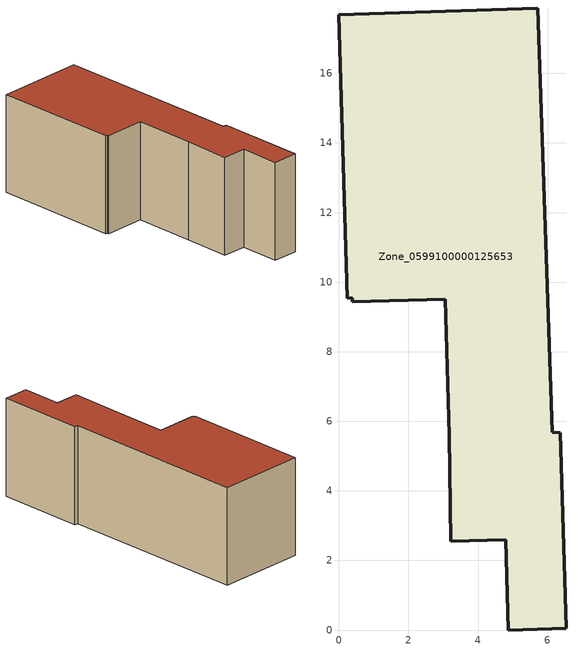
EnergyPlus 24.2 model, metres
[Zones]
Zone_0599100000125653
 floor ground (C_G): 6.13,5.68 6.37,5.67 6.53,0.05 4.88,0 4.8,2.6 3.22,2.55 3.18,5.59 3.06,9.51 0.39,9.43 0.39,9.54 0.25,9.54 0,17.69 5.71,17.88 z0
 wall outside (C_F): 6.37,5.67 6.13,5.68 5.71,17.88 0,17.69 0.25,9.54 0.39,9.54 0.39,9.43 3.06,9.51 3.18,5.59 3.22,2.55 4.8,2.6 4.88,0 6.53,0.05 6.37,5.67 z0:6.35
 roof outside (C_R): 6.13,5.68 5.71,17.88 0,17.69 0.25,9.54 0.39,9.54 0.39,9.43 3.06,9.51 3.18,5.59 3.22,2.55 4.8,2.6 4.88,0 6.53,0.05 6.37,5.67 z6.35
[BUILDING]
Pand.0599100000125653: North Axis=0; Terrain=City; Loads Convergence Tolerance Value=0.04; Temperature Convergence Tolerance Value=0.4; Solar Distribution=FullExterior; Maximum Number of Warmup Days=25; Minimum Number of Warmup Days=1
[Site:Location]
Rotterdam.The.Hague.AP_ZH_NLD Design_Conditions: Latitude=51.96; Longitude=4.45; Time Zone=1; Elevation=-4.5
[SITE:GROUNDTEMPERATURE:BUILDINGSURFACE]
18, 18, 18, 18, 18, 18, 18, 18, 18, 18, 18, 18
[MATERIAL] Thermal Absorptance=0.9; Solar Absorptance=0.7; Visible Absorptance=0.7
Name | Roughness | Thickness | Conductivity | Density | Specific Heat
G.D.1965 | MediumSmooth | 0.15 | 1 | 540 | 1210
F.D.1965 | Rough | 0.3 | 0.857143 | 1920 | 840
R.D.1965 | MediumRough | 0.2 | 0.08 | 1500 | 1000
[CONSTRUCTION]
C_G: G.D.1965
C_F: F.D.1965
C_R: R.D.1965
[ZONE]
Zone_0599100000125653: Type=1; Multiplier=1; Ceiling Height=Autocalculate; Volume=Autocalculate; Floor Area=autocalculate; Part of Total Floor Area=Yes
[ZONEINFILTRATION:DESIGNFLOWRATE]
Infil_Zone_0599100000125653: Zone or ZoneList or Space or SpaceList=Zone_0599100000125653; Schedule=AlwaysOn; Design Flow Rate Calculation Method=Flow/Area; Flow Rate per Floor Area=0.0042; Constant Term Coefficient=1; Temperature Term Coefficient=0; Velocity Term Coefficient=0; Velocity Squared Term Coefficient=0
[HVACTEMPLATE:ZONE:IDEALLOADSAIRSYSTEM]
Zone_0599100000125653: Maximum Heating Supply Air Temperature=50; Minimum Cooling Supply Air Temperature=13; Maximum Heating Supply Air Humidity Ratio=0.0156; Minimum Cooling Supply Air Humidity Ratio=0.0077; Heating Limit=NoLimit; Cooling Limit=NoLimit; Dehumidification Control Type=ConstantSensibleHeatRatio; Cooling Sensible Heat Ratio=0.7; Dehumidification Setpoint=60; Humidification Control Type=None; Humidification Setpoint=30; Outdoor Air Method=None; Outdoor Air Flow Rate per Person=0.00944; Outdoor Air Flow Rate per Zone Floor Area=0; Outdoor Air Flow Rate per Zone=0; Demand Controlled Ventilation Type=None; Outdoor Air Economizer Type=NoEconomizer; Heat Recovery Type=None; Sensible Heat Recovery Effectiveness=0.7; Latent Heat Recovery Effectiveness=0.65
[ZONECONTROL:THERMOSTAT]
ThermostatControl_Zone_0599100000125653: Zone or ZoneList=Zone_0599100000125653; Control Type Schedule=DualSetpointControlType; Control 1=Thermostat_Zone_0599100000125653; Temperature Difference Between Cutout And Setpoint=0
[THERMOSTATSETPOINT:DUALSETPOINT]
Thermostat_Zone_0599100000125653: Heating Setpoint Temperature Schedule=HeatingSetpoint_Zone_0599100000125653; Cooling Setpoint Temperature Schedule=CoolingSetpoint_Zone_0599100000125653
[SCHEDULE:COMPACT]
HeatingSetpoint_Zone_0599100000125653: Through: 12/31, For: AllDays, Until: 24:00, 21
CoolingSetpoint_Zone_0599100000125653: Through: 12/31, For: AllDays, Until: 24:00, 24
DualSetpointControlType: Through: 12/31, For: AllDays, Until: 24:00, 4
AlwaysOn: Through: 12/31, For: AllDays, Until: 24:00, 1
